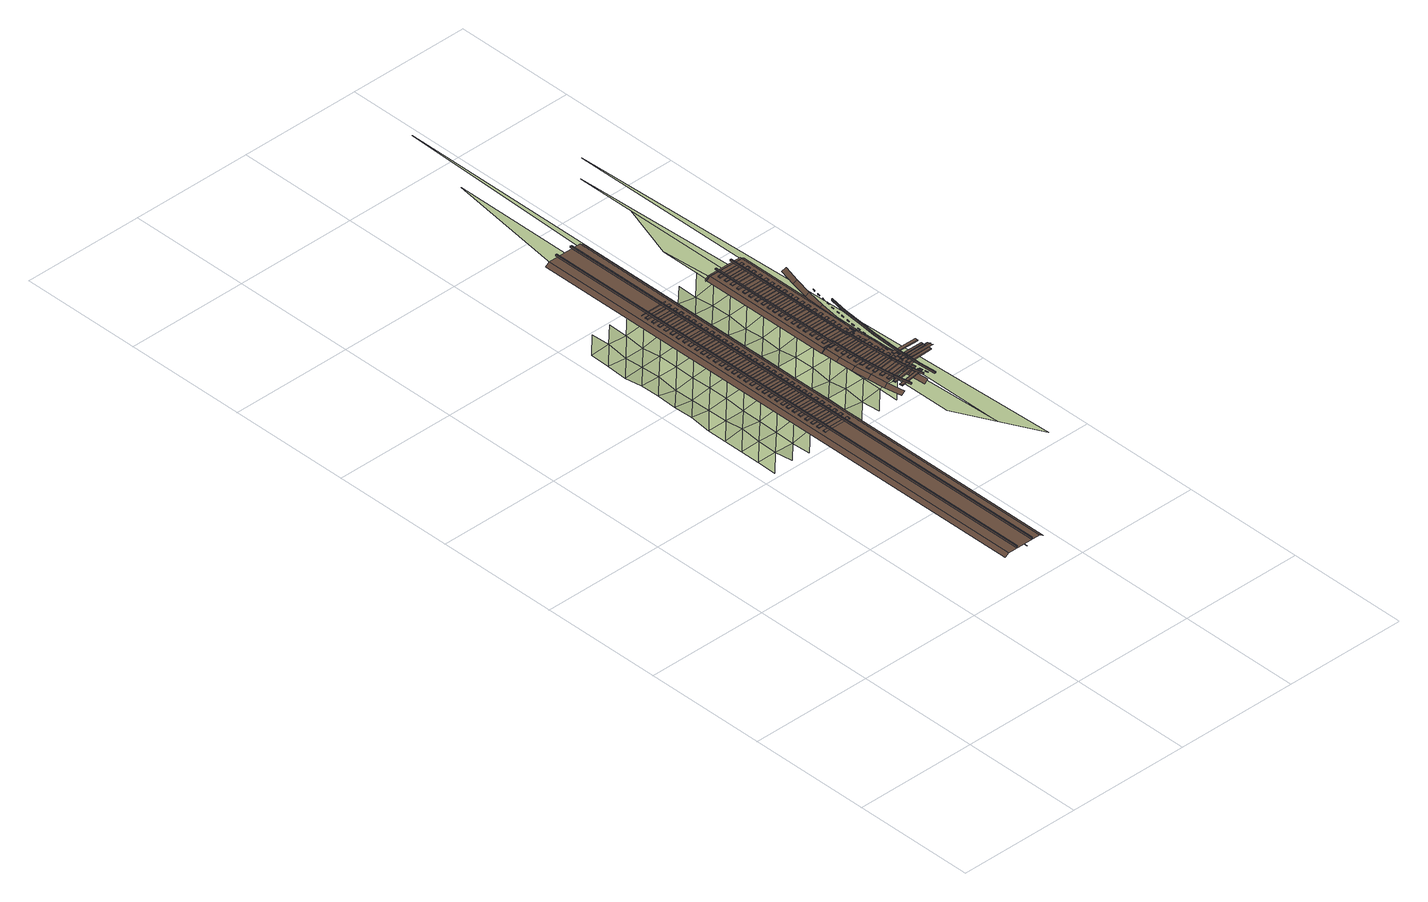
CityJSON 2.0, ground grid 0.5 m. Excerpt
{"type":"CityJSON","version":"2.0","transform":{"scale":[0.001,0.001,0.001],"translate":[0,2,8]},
"CityObjects":{
"terrain1":{"type":"TINRelief","geometry":[{"type":"CompositeSurface","lod":"3","boundaries":[[[0,1,2]],[[3,4,1]],[[3,1,0]],[[5,6,4]],[[5,4,3]],[[7,8,6]],[[9,0,10]],[[5,7,6]],[[11,12,8]],[[13,3,0]],[[11,8,7]],[[14,15,12]],[[13,0,9]],[[16,5,3]],[[14,12,11]],[[17,18,15]],[[16,3,13]],[[19,7,5]],[[20,9,21]],[[17,15,14]],[[22,23,18]],[[16,19,5]],[[24,11,7]],[[25,13,9]],[[22,18,17]],[[26,27,23]],[[24,7,19]],[[28,14,11]],[[25,9,20]],[[29,16,13]],[[22,26,23]],[[20,30,25]],[[31,32,27]],[[28,11,24]],[[33,17,14]],[[29,13,25]],[[25,30,29]],[[34,19,16]],[[31,27,26]],[[35,36,32]],[[33,14,28]],[[29,30,34]],[[37,22,17]],[[34,16,29]],[[38,24,19]],[[35,32,31]],[[37,17,33]],[[39,26,22]],[[34,38,19]],[[40,28,24]],[[41,36,35]],[[39,22,37]],[[42,31,26]],[[40,24,38]],[[43,34,30]],[[44,33,28]],[[39,42,26]],[[34,40,38]],[[45,35,31]],[[44,28,40]],[[46,37,33]],[[40,34,44]],[[45,31,42]],[[43,47,48]],[[46,33,44]],[[44,34,46]],[[49,39,37]],[[50,35,45]],[[46,34,49]],[[49,37,46]],[[51,52,53]],[[43,42,39]],[[49,34,43]],[[43,39,49]],[[54,45,42]],[[55,53,56]],[[57,47,58]],[[58,59,51]],[[43,54,42]],[[60,51,53]],[[61,51,62]],[[63,45,54]],[[60,53,55]],[[64,51,61]],[[65,62,51]],[[43,63,54]],[[60,65,51]],[[64,58,51]],[[66,61,62]],[[48,47,67]],[[68,55,69]],[[66,62,65]],[[70,64,61]],[[58,64,71]],[[72,60,55]],[[70,61,66]],[[73,71,64]],[[72,55,68]],[[74,65,60]],[[73,64,70]],[[75,58,71]],[[74,60,72]],[[76,66,65]],[[77,68,78]],[[79,47,57]],[[75,71,73]],[[80,81,58]],[[74,76,65]],[[77,72,68]],[[82,70,66]],[[81,57,58]],[[75,80,58]],[[83,84,81]],[[72,77,74]],[[82,66,76]],[[57,81,84]],[[85,84,86]],[[87,73,70]],[[83,81,80]],[[74,82,76]],[[88,86,84]],[[87,70,82]],[[57,84,85]],[[89,75,73]],[[82,74,87]],[[88,84,83]],[[90,85,86]],[[89,73,87]],[[87,74,89]],[[91,80,75]],[[90,86,88]],[[89,74,91]],[[91,75,89]],[[92,83,80]],[[93,85,90]],[[74,77,94]],[[91,92,80]],[[95,88,83]],[[95,83,92]],[[94,91,74]],[[96,90,88]],[[77,97,98]],[[91,95,92]],[[97,99,100]],[[96,88,95]],[[95,91,96]],[[101,90,96]],[[96,91,101]],[[101,91,102]],[[99,103,104]],[[94,77,105]]]}]},
"railway1":{"type":"Railway","attributes":{"function":"1855"},"geometry":[{"type":"MultiSurface","lod":"3","boundaries":[[[106,107,108,109]],[[110,111,112,113]],[[114,115,116,117]],[[118,119,120,121]],[[122,123,124,125]],[[126,127,128,129]],[[130,131,132,133]],[[134,135,136,137]],[[108,138,139,109]],[[140,106,109,139]],[[141,142,143,144]],[[111,145,146,112]],[[112,146,147,113]],[[148,110,113,147]],[[149,150,151,152]],[[115,153,154,116]],[[116,154,155,117]],[[156,114,117,155]],[[157,158,159,160]],[[161,162,163,164]],[[119,165,166,120]],[[167,164,163,168]],[[120,166,169,121]],[[170,118,121,169]],[[168,171,172,167]],[[173,174,175,176]],[[127,177,178,128]],[[128,178,179,129]],[[180,126,129,179]],[[181,182,183,184]],[[131,185,186,132]],[[132,186,187,133]],[[188,130,133,187]],[[189,190,191,192]],[[135,193,194,136]],[[136,194,195,137]],[[196,140,139,138]],[[197,134,137,195]],[[142,198,199,143]],[[200,201,202,203]],[[124,123,204,205]],[[143,199,206,144]],[[207,141,144,206]],[[145,148,147,146]],[[150,208,209,151]],[[210,211,212,213]],[[151,209,214,152]],[[215,149,152,214]],[[153,156,155,154]],[[158,216,217,159]],[[218,219,220,221]],[[159,217,222,160]],[[223,157,160,222]],[[165,170,169,166]],[[174,224,225,175]],[[226,227,228,229]],[[175,225,230,176]],[[231,173,176,230]],[[177,180,179,178]],[[232,233,234,235]],[[182,236,237,183]],[[238,235,234,239]],[[240,241,242,243]],[[183,237,244,184]],[[239,245,246,238]],[[247,181,184,244]],[[185,188,187,186]],[[190,248,249,191]],[[250,251,252,253]],[[191,249,254,192]],[[255,189,192,254]],[[193,197,195,194]],[[201,256,257,202]],[[258,259,260,261]],[[202,257,262,203]],[[198,207,206,199]],[[263,200,203,262]],[[211,264,265,212]],[[266,267,268,269]],[[212,265,270,213]],[[208,215,214,209]],[[271,210,213,270]],[[219,272,273,220]],[[274,275,276,277]],[[220,273,278,221]],[[216,223,222,217]],[[279,218,221,278]],[[227,280,281,228]],[[282,205,204,283]],[[284,285,286,287]],[[228,281,288,229]],[[224,231,230,225]],[[289,226,229,288]],[[241,290,291,242]],[[292,293,294,295]],[[242,291,296,243]],[[236,247,244,237]],[[297,240,243,296]],[[251,298,299,252]],[[300,301,302,303]],[[252,299,304,253]],[[248,255,254,249]],[[305,250,253,304]],[[259,306,307,260]],[[308,309,310,311]],[[260,307,312,261]],[[256,263,262,257]],[[313,258,261,312]],[[267,314,315,268]],[[316,317,318,319]],[[268,315,320,269]],[[264,271,270,265]],[[321,266,269,320]],[[275,322,323,276]],[[324,325,326,327]],[[276,323,328,277]],[[272,279,278,273]],[[329,274,277,328]],[[285,330,331,286]],[[332,333,334,335]],[[286,331,336,287]],[[280,289,288,281]],[[337,284,287,336]],[[293,338,339,294]],[[340,341,342,343]],[[294,339,344,295]],[[290,297,296,291]],[[345,292,295,344]],[[301,346,347,302]],[[302,347,348,303]],[[298,305,304,299]],[[349,300,303,348]],[[309,350,351,310]],[[310,351,352,311]],[[306,313,312,307]],[[353,308,311,352]],[[317,354,355,318]],[[318,355,356,319]],[[314,321,320,315]],[[357,316,319,356]],[[325,358,359,326]],[[326,359,360,327]],[[322,329,328,323]],[[361,324,327,360]],[[333,362,363,334]],[[334,363,364,335]],[[330,337,336,331]],[[365,332,335,364]],[[341,366,367,342]],[[342,367,368,343]],[[338,345,344,339]],[[369,340,343,368]],[[370,371,372,373]],[[346,349,348,347]],[[350,353,352,351]],[[374,375,376,377]],[[354,357,356,355]],[[358,361,360,359]],[[377,376,378,379]],[[362,365,364,363]],[[379,378,380,381]],[[382,383,384,385]],[[366,369,368,367]],[[386,387,388,389]],[[390,391,392,393]],[[394,395,396,397]],[[381,380,398,399]],[[400,401,402,403]],[[404,405,406,407]],[[405,408,409,406]],[[408,410,411,409]],[[412,413,414,415]],[[407,406,416,417]],[[418,419,420,421]],[[406,409,422,416]],[[399,398,423,424]],[[409,411,425,422]],[[426,427,428,429]],[[417,416,430,431]],[[432,433,434,435]],[[424,423,436,437]],[[416,422,438,430]],[[422,425,439,438]],[[440,441,442,443]],[[383,444,445,384]],[[446,385,384,445]],[[447,382,385,446]],[[387,448,449,388]],[[431,430,450,451]],[[452,389,388,449]],[[453,454,455,456]],[[457,386,389,452]],[[430,438,458,450]],[[391,459,460,392]],[[438,439,461,458]],[[462,393,392,460]],[[463,390,393,462]],[[464,465,466,467]],[[376,468,469,378]],[[395,470,471,396]],[[472,397,396,471]],[[473,474,475,476]],[[477,394,397,472]],[[401,478,479,402]],[[480,481,482,483]],[[484,403,402,479]],[[485,486,487,488]],[[489,400,403,484]],[[413,490,491,414]],[[451,450,492,493]],[[494,415,414,491]],[[450,458,495,492]],[[378,469,496,380]],[[497,412,415,494]],[[458,461,498,495]],[[499,500,501,502]],[[419,503,504,420]],[[505,421,420,504]],[[506,418,421,505]],[[493,492,507,508]],[[509,510,511,512]],[[427,513,514,428]],[[492,495,515,507]],[[516,517,518,519]],[[510,520,521,511]],[[522,429,428,514]],[[523,426,429,522]],[[495,498,524,515]],[[488,487,525,526]],[[520,527,528,521]],[[380,496,529,398]],[[433,530,531,434]],[[532,435,434,531]],[[512,511,533,534]],[[535,536,537,538]],[[539,432,435,532]],[[511,521,540,533]],[[521,528,541,540]],[[441,542,543,442]],[[544,545,546,547]],[[548,443,442,543]],[[549,440,443,548]],[[550,551,552,553]],[[554,555,556,557]],[[444,447,446,445]],[[454,558,559,455]],[[560,561,562,563]],[[534,533,564,565]],[[566,456,455,559]],[[398,529,567,423]],[[533,540,568,564]],[[569,453,456,566]],[[448,457,452,449]],[[526,570,571,572]],[[540,541,573,568]],[[465,574,575,466]],[[576,577,578,579]],[[459,463,462,460]],[[580,581,582,583]],[[584,574,465,464]],[[466,575,585,467]],[[586,587,588,589]],[[474,590,591,475]],[[581,592,593,582]],[[584,464,467,585]],[[594,595,596,597]],[[598,476,475,591]],[[592,599,600,593]],[[470,477,472,471]],[[601,589,586,602]],[[603,473,476,598]],[[423,567,604,436]],[[604,605,437,436]],[[481,606,607,482]],[[608,609,610,611]],[[482,607,612,483]],[[565,564,613,614]],[[478,489,484,479]],[[615,480,483,612]],[[564,568,616,613]],[[617,618,619,620]],[[568,573,621,616]],[[622,623,624,625]],[[490,497,494,491]],[[500,626,627,501]],[[628,629,630,631]],[[501,627,632,502]],[[583,582,633,634]],[[635,636,637,468]],[[638,499,502,632]],[[582,593,639,633]],[[503,506,505,504]],[[593,600,640,639]],[[641,642,643,644]],[[572,571,645,646]],[[517,647,648,518]],[[649,650,651,652]],[[518,648,653,519]],[[513,523,522,514]],[[654,516,519,653]],[[613,616,655,656]],[[656,657,658,614,613]],[[468,637,659,469]],[[634,633,660,661]],[[633,639,662,660]],[[663,664,665,666]],[[667,668,669,670]],[[621,671,672,655,616]],[[536,673,674,537]],[[530,539,532,531]],[[639,640,675,662]],[[537,674,676,538]],[[677,535,538,676]],[[678,679,680,681]],[[656,655,672,657]],[[679,682,683,680]],[[684,685,686,687]],[[542,549,548,543]],[[688,689,690,691]],[[469,659,692,496]],[[682,693,694,683]],[[555,695,696,556]],[[556,696,697,557]],[[698,554,557,697]],[[558,569,566,559]],[[699,700,701,702]],[[703,702,701,704]],[[705,706,707,708]],[[577,709,710,578]],[[711,712,713,714]],[[704,715,716,703]],[[646,645,717,718]],[[578,710,719,579]],[[595,720,721,596]],[[574,584,585,575]],[[722,576,579,719]],[[723,597,596,721]],[[590,603,598,591]],[[496,692,724,529]],[[725,594,597,723]],[[726,727,728,729]],[[609,730,731,610]],[[732,733,734,735]],[[610,731,736,611]],[[737,738,570,526]],[[618,739,740,619]],[[606,615,612,607]],[[741,608,611,736]],[[742,743,525]],[[743,744,526,525]],[[745,620,619,740]],[[623,746,747,624]],[[681,680,748,749]],[[750,617,620,745]],[[751,625,624,747]],[[694,681,749,752]],[[680,683,753,748]],[[754,755,756,757]],[[629,758,759,630]],[[760,622,625,751]],[[683,694,752,753]],[[630,759,761,631]],[[626,638,632,627]],[[762,628,631,761]],[[763,764,765,766]],[[642,767,768,643]],[[529,724,769,567]],[[770,644,643,768]],[[771,772,773,774]],[[650,775,776,651]],[[651,776,777,652]],[[647,654,653,648]],[[778,649,652,777]],[[567,769,605,604]],[[779,602,586,587]],[[780,781,782,783]],[[718,717,784,785]],[[668,786,787,669]],[[788,789,790,791]],[[669,787,792,670]],[[793,667,670,792]],[[673,677,676,674]],[[685,794,795,686]],[[796,797,798,799]],[[749,748,800,801]],[[802,803,804,805]],[[686,795,806,687]],[[752,749,801,807]],[[748,753,808,800]],[[809,684,687,806]],[[695,698,697,696]],[[753,752,807,808]],[[706,810,811,707]],[[812,813,814,815]],[[707,811,816,708]],[[817,818,819,820]],[[821,705,708,816]],[[709,722,719,710]],[[727,822,823,728]],[[728,823,824,729]],[[825,726,729,824]],[[826,827,828,829]],[[730,741,736,731]],[[830,829,828,831]],[[785,784,832,833]],[[834,835,836,837]],[[831,838,839,830]],[[755,840,841,756]],[[756,841,842,757]],[[843,754,757,842]],[[758,762,761,759]],[[801,800,844,845]],[[800,808,846,844]],[[807,801,845,847]],[[772,848,849,773]],[[808,807,847,846]],[[773,849,850,774]],[[851,852,853,854]],[[855,771,774,850]],[[775,778,777,776]],[[789,856,857,790]],[[790,857,858,791]],[[786,793,792,787]],[[859,788,791,858]],[[860,861,862,863]],[[797,864,865,798]],[[798,865,866,799]],[[794,809,806,795]],[[867,796,799,866]],[[813,868,869,814]],[[833,832,870,871]],[[814,869,872,815]],[[873,874,875,876]],[[810,821,816,811]],[[877,812,815,872]],[[845,844,878,879]],[[847,845,879,880]],[[844,846,881,878]],[[882,883,884,885]],[[846,847,880,881]],[[588,886,779,587]],[[822,825,824,823]],[[887,888,889,890]],[[840,843,842,841]],[[891,892,893,894]],[[848,855,850,849]],[[856,859,858,857]],[[871,870,895,896]],[[897,898,899,900]],[[864,867,866,865]],[[868,877,872,869]],[[896,895,901,902]]]}]}
},
"vertices":[
[639,1600,627],[560,1600,627],[560,1520,625],[639,1680,630],[560,1680,628],[639,1759,638],[560,1759,628],[639,1839,628],[560,1839,627],[719,1600,624],[639,1520,638],[639,1920,628],[560,1920,640],[719,1680,625],[639,2000,625],[560,2000,638],[719,1759,628],[639,2080,624],[560,2080,641],[719,1839,628],[800,1600,640],[719,1520,627],[639,2160,635],[560,2160,640],[719,1920,635],[800,1680,640],[639,2240,632],[560,2240,627],[719,2000,635],[800,1759,640],[800,1440,640],[639,2320,625],[560,2320,632],[719,2080,632],[800,1839,640],[639,2400,640],[560,2400,635],[719,2160,635],[800,1920,640],[719,2240,635],[800,2000,640],[639,2480,635],[719,2320,625],[800,2320,640],[800,2080,640],[719,2400,632],[800,2160,640],[879,640,640],[800,2800,640],[800,2240,640],[719,2480,634],[959,1680,640],[959,1440,640],[959,1600,640],[800,2400,640],[1040,1600,628],[959,1520,640],[959,2559,640],[959,2080,640],[959,1279,640],[1040,1680,637],[959,1839,640],[959,1759,640],[800,2480,640],[959,1920,640],[1040,1759,625],[1040,1839,638],[879,3360,640],[1120,1600,640],[1040,1520,635],[1040,1920,638],[959,2000,640],[1120,1680,640],[1040,2000,624],[1120,1759,640],[1040,2080,630],[1120,1839,640],[1199,1600,640],[1120,1520,637],[959,3680,640],[1040,2160,625],[959,2160,640],[1120,1920,640],[1040,2240,634],[959,2240,640],[959,2400,640],[959,2320,640],[1120,2000,640],[1040,2320,632],[1120,2080,640],[1040,2400,625],[1120,2160,640],[1120,2240,640],[1040,2480,625],[1120,2639,640],[1120,2320,640],[1120,2400,640],[1199,1359,640],[1199,2960,640],[1280,1200,640],[1199,3120,640],[1120,2480,640],[1120,2559,640],[1360,1040,640],[1280,3200,640],[1199,2880,640],
[815,1553,651],[815,1541,651],[815,1541,654],[815,1553,654],[815,1584,651],[815,1572,651],[815,1572,654],[815,1584,654],[815,1613,651],[815,1601,651],[815,1601,654],[815,1613,654],[815,1642,651],[815,1630,651],[815,1630,654],[815,1642,654],[781,644,640],[798,644,651],[798,2852,651],[781,2852,640],[815,1673,651],[815,1661,651],[815,1661,654],[815,1673,654],[815,1702,651],[815,1690,651],[815,1690,654],[815,1702,654],[815,1732,651],[815,1720,651],[815,1720,654],[815,1732,654],[924,1541,654],[924,1553,654],[924,1553,651],[815,1758,651],[815,1746,651],[815,1746,654],[815,1758,654],[924,1572,651],[924,1572,654],[924,1584,654],[924,1584,651],[815,1787,651],[815,1775,651],[815,1775,654],[815,1787,654],[924,1601,651],[924,1601,654],[924,1613,654],[924,1613,651],[815,1817,651],[815,1805,651],[815,1805,654],[815,1817,654],[833,2858,654],[833,644,654],[833,644,660],[833,2858,660],[924,1630,651],[924,1630,654],[837,2858,660],[837,644,660],[924,1642,654],[924,1642,651],[837,644,654],[837,2858,654],[815,1846,651],[815,1834,651],[815,1834,654],[815,1846,654],[924,1661,651],[924,1661,654],[924,1673,654],[924,1673,651],[815,1875,651],[815,1863,651],[815,1863,654],[815,1875,654],[924,1690,651],[924,1690,654],[924,1702,654],[924,1702,651],[815,1906,651],[815,1894,651],[815,1894,654],[815,1906,654],[924,1720,651],[924,1720,654],[924,1732,654],[924,1541,651],[924,1732,651],[924,1746,651],[924,1746,654],[815,1935,651],[815,1923,651],[815,1923,654],[815,1935,654],[941,644,651],[941,2852,651],[924,1758,654],[924,1758,651],[924,1775,651],[924,1775,654],[815,1964,651],[815,1952,651],[815,1952,654],[815,1964,654],[924,1787,654],[924,1787,651],[924,1805,651],[924,1805,654],[815,1994,651],[815,1982,651],[815,1982,654],[815,1994,654],[924,1817,654],[924,1817,651],[924,1834,651],[924,1834,654],[815,2024,651],[815,2011,651],[815,2011,654],[815,2024,654],[924,1846,654],[924,1846,651],[901,2858,654],[901,644,654],[901,644,660],[901,2858,660],[924,1863,651],[924,1863,654],[906,2858,660],[906,644,660],[815,2054,651],[815,2041,651],[815,2041,654],[815,2054,654],[924,1875,654],[906,644,654],[906,2858,654],[924,1875,651],[924,1894,651],[924,1894,654],[815,2083,651],[815,2070,651],[815,2070,654],[815,2083,654],[924,1906,654],[924,1906,651],[924,1923,651],[924,1923,654],[815,2113,651],[815,2101,651],[815,2101,654],[815,2113,654],[924,1935,654],[924,1935,651],[924,1952,651],[924,1952,654],[815,2142,651],[815,2129,651],[815,2129,654],[815,2142,654],[924,1964,654],[924,1964,651],[924,1982,651],[924,1982,654],[815,2171,651],[815,2160,651],[815,2160,654],[815,2171,654],[924,1994,654],[924,1994,651],[924,2011,651],[924,2011,654],[957,2852,640],[957,644,640],[815,2202,651],[815,2190,651],[815,2190,654],[815,2202,654],[924,2024,654],[924,2024,651],[924,2041,651],[924,2041,654],[815,2230,651],[815,2219,651],[815,2219,654],[815,2230,654],[924,2054,654],[924,2054,651],[924,2070,651],[924,2070,654],[815,2261,651],[815,2248,651],[815,2248,654],[815,2261,654],[924,2083,654],[924,2083,651],[924,2101,651],[924,2101,654],[815,2290,651],[815,2277,651],[815,2277,654],[815,2290,654],[924,2113,654],[924,2113,651],[924,2129,651],[924,2129,654],[815,2320,651],[815,2307,651],[815,2307,654],[815,2320,654],[924,2142,654],[924,2142,651],[924,2160,651],[924,2160,654],[815,2349,651],[815,2338,651],[815,2338,654],[815,2349,654],[924,2171,654],[924,2171,651],[924,2190,651],[924,2190,654],[815,2378,651],[815,2367,651],[815,2367,654],[815,2378,654],[924,2202,654],[924,2202,651],[924,2219,651],[924,2219,654],[815,2408,651],[815,2397,651],[815,2397,654],[815,2408,654],[924,2230,654],[924,2230,651],[924,2248,651],[924,2248,654],[924,2261,654],[924,2261,651],[924,2277,651],[924,2277,654],[924,2290,654],[924,2290,651],[924,2307,651],[924,2307,654],[924,2320,654],[924,2320,651],[924,2338,651],[924,2338,654],[924,2349,654],[924,2349,651],[924,2367,651],[924,2367,654],[924,2378,654],[924,2378,651],[924,2397,651],[924,2397,654],[924,2408,654],[924,2408,651],[815,2426,651],[924,2426,651],[924,2426,654],[815,2426,654],[1147,1523,640],[1163,1525,651],[1151,1596,651],[1135,1593,640],[1143,1666,651],[1127,1664,640],[1137,1736,651],[1122,1734,640],[1175,1561,651],[1177,1549,651],[1177,1549,654],[1175,1561,654],[1171,1589,651],[1173,1579,651],[1173,1579,654],[1171,1589,654],[1167,1617,651],[1169,1605,651],[1169,1605,654],[1167,1617,654],[1163,1646,651],[1165,1634,651],[1165,1634,654],[1163,1646,654],[1133,1806,651],[1118,1806,640],[1161,1676,651],[1161,1664,651],[1161,1664,654],[1161,1676,654],[1199,1532,654],[1199,1532,660],[1187,1601,660],[1187,1601,654],[1203,1533,660],[1191,1601,660],[1203,1533,654],[1191,1601,654],[1157,1704,651],[1159,1692,651],[1159,1692,654],[1157,1704,654],[1179,1669,660],[1179,1669,654],[1155,1733,651],[1157,1721,651],[1157,1721,654],[1155,1733,654],[1183,1670,660],[1133,1876,651],[1116,1876,640],[1183,1670,654],[1153,1761,651],[1155,1749,651],[1155,1749,654],[1153,1761,654],[1173,1738,660],[1173,1738,654],[1153,1790,651],[1153,1778,651],[1153,1778,654],[1153,1790,654],[1133,1882,651],[1116,1883,640],[1177,1738,660],[1177,1738,654],[1151,1819,651],[1151,1807,651],[1151,1807,654],[1151,1819,654],[1284,1565,651],[1284,1565,654],[1282,1577,654],[1282,1577,651],[1280,1595,651],[1280,1595,654],[1169,1807,660],[1169,1807,654],[1278,1607,654],[1151,1847,651],[1151,1835,651],[1151,1835,654],[1151,1847,654],[1278,1607,651],[1173,1807,660],[1276,1619,651],[1276,1619,654],[1173,1807,654],[1274,1630,654],[1274,1630,651],[1147,1878,651],[1147,1866,651],[1147,1866,654],[1147,1878,654],[1294,1616,651],[1286,1681,651],[1272,1648,651],[1272,1648,654],[1270,1660,654],[1151,1876,651],[1151,1865,651],[1151,1865,654],[1151,1876,654],[1270,1660,651],[1268,1678,651],[1268,1678,654],[1147,1907,651],[1147,1895,651],[1147,1895,654],[1147,1907,654],[1268,1690,654],[1247,1517,640],[1262,1519,651],[1258,1589,651],[1243,1589,640],[1268,1690,651],[1266,1701,651],[1266,1701,654],[1169,1876,660],[1169,1876,654],[1266,1713,654],[1173,1876,660],[1280,1746,651],[1266,1713,651],[1173,1876,654],[1147,1936,651],[1147,1924,651],[1147,1924,654],[1147,1936,654],[1264,1730,651],[1264,1730,654],[1262,1742,654],[1262,1742,651],[1169,1882,660],[1169,1882,654],[1266,1544,654],[1266,1544,660],[1254,1609,660],[1254,1609,654],[1262,1754,651],[1262,1754,654],[1173,1882,660],[1147,1966,651],[1147,1954,651],[1147,1954,654],[1147,1966,654],[1270,1545,660],[1258,1611,660],[1262,1766,654],[1262,1766,651],[1173,1882,654],[1258,1658,651],[1241,1658,640],[1270,1545,654],[1258,1611,654],[1278,1811,651],[1260,1783,651],[1260,1783,654],[1260,1795,654],[1247,1677,660],[1247,1677,654],[1147,1996,651],[1147,1984,651],[1147,1984,654],[1147,1996,654],[1260,1795,651],[1250,1677,660],[1250,1677,654],[1260,1814,651],[1260,1814,654],[1276,1581,651],[1278,1569,651],[1278,1569,654],[1276,1581,654],[1258,1826,654],[1258,1826,651],[1288,1543,651],[1286,1555,651],[1286,1555,654],[1288,1543,654],[1147,2025,651],[1147,2014,651],[1147,2014,654],[1147,2025,654],[1258,1837,651],[1258,1837,654],[1276,1608,651],[1276,1596,651],[1276,1596,654],[1276,1608,654],[1241,1742,660],[1241,1742,654],[1258,1849,654],[1276,1876,651],[1245,1742,660],[1258,1849,651],[1258,1657,651],[1258,1738,651],[1243,1740,640],[1245,1742,654],[1256,1866,651],[1256,1866,654],[1147,2054,651],[1147,2043,651],[1147,2043,654],[1147,2054,654],[1298,1521,654],[1298,1521,660],[1294,1591,660],[1294,1591,654],[1256,1878,651],[1256,1878,654],[1129,1874,651],[1274,1874,651],[1290,1874,640],[1114,1874,640],[1258,1867,651],[1258,1867,654],[1302,1521,660],[1298,1591,660],[1276,1638,651],[1276,1625,651],[1276,1625,654],[1276,1638,654],[1258,1879,654],[1302,1521,654],[1298,1591,654],[1114,2432,640],[1129,2432,651],[1258,1879,651],[1276,1879,651],[1292,1879,640],[1256,1895,651],[1256,1895,654],[1147,2085,651],[1147,2073,651],[1147,2073,654],[1147,2085,654],[1256,1907,654],[1237,1810,660],[1237,1810,654],[1256,1907,651],[1241,1810,660],[1276,1666,651],[1276,1654,651],[1276,1654,654],[1276,1666,654],[1241,1810,654],[1276,1677,651],[1276,1665,651],[1276,1665,654],[1276,1677,654],[1256,1924,651],[1256,1924,654],[1147,2113,651],[1147,2102,651],[1147,2102,654],[1147,2113,654],[1256,1936,654],[1294,1660,660],[1294,1660,654],[1304,1551,651],[1320,1553,640],[1310,1617,640],[1256,1936,651],[1298,1660,660],[1298,1660,654],[1276,1706,651],[1276,1694,651],[1276,1694,654],[1276,1706,654],[1262,1819,651],[1247,1819,640],[1256,1954,651],[1256,1954,654],[1147,2144,651],[1147,2131,651],[1147,2131,654],[1147,2144,654],[1256,1966,654],[1256,1966,651],[1241,1876,660],[1237,1876,660],[1237,1882,660],[1237,1882,654],[1302,1682,640],[1294,1665,660],[1294,1665,654],[1298,1665,660],[1276,1737,651],[1276,1725,651],[1276,1725,654],[1276,1737,654],[1147,2170,651],[1147,2158,651],[1147,2158,654],[1147,2170,654],[1241,1882,654],[1241,1882,660],[1256,1984,651],[1256,1984,654],[1298,1665,654],[1256,1996,654],[1256,1996,651],[1292,1650,654],[1292,1650,660],[1294,1738,660],[1294,1738,654],[1296,1650,660],[1298,1738,660],[1147,2198,651],[1147,2187,651],[1147,2187,654],[1147,2198,654],[1278,1763,651],[1278,1751,651],[1278,1751,654],[1278,1763,654],[1296,1746,640],[1296,1650,654],[1298,1738,654],[1256,2014,651],[1256,2014,654],[1256,2025,654],[1256,2025,651],[1165,2437,654],[1165,1874,654],[1165,1874,660],[1165,2437,660],[1169,2437,660],[1169,1874,660],[1147,2229,651],[1147,2216,651],[1147,2216,654],[1147,2229,654],[1256,2043,651],[1256,2043,654],[1280,1794,651],[1278,1782,651],[1278,1782,654],[1280,1794,654],[1169,1874,654],[1169,2437,654],[1270,1898,651],[1254,1899,640],[1256,2054,654],[1383,1628,651],[1383,1628,654],[1256,2054,651],[1383,1640,654],[1294,1811,640],[1383,1640,651],[1147,2258,651],[1147,2246,651],[1147,2246,654],[1147,2258,654],[1256,2073,651],[1256,2073,654],[1280,1823,651],[1280,1811,651],[1280,1811,654],[1280,1823,654],[1256,2085,654],[1417,1654,640],[1401,1654,651],[1383,1657,651],[1383,1657,654],[1256,2085,651],[1401,1662,651],[1401,1665,651],[1417,1666,640],[1383,1669,654],[1383,1664,651],[1383,1664,654],[1298,1815,660],[1298,1815,654],[1383,1669,651],[1383,1676,654],[1302,1815,654],[1302,1815,660],[1147,2288,651],[1147,2275,651],[1147,2275,654],[1147,2288,654],[1256,2102,651],[1256,2102,654],[1383,1676,651],[1256,2113,654],[1256,2113,651],[1284,1851,651],[1282,1839,651],[1282,1839,654],[1284,1851,654],[1383,1693,651],[1383,1693,654],[1292,1876,640],[1383,1705,654],[1147,2317,651],[1147,2306,651],[1147,2306,654],[1147,2317,654],[1256,2131,651],[1256,2131,654],[1256,2144,654],[1256,2144,651],[1274,2432,651],[1286,1879,651],[1286,1867,651],[1286,1867,654],[1286,1879,654],[1280,1976,651],[1264,1979,640],[1256,2158,651],[1256,2158,654],[1147,2347,651],[1147,2335,651],[1147,2335,654],[1147,2347,654],[1256,2170,654],[1256,2170,651],[1256,2187,651],[1256,2187,654],[1147,2376,651],[1147,2365,651],[1147,2365,654],[1147,2376,654],[1306,1894,660],[1306,1894,654],[1288,1910,651],[1288,1898,651],[1288,1898,654],[1288,1910,654],[1256,2198,654],[1310,1892,654],[1310,1892,660],[1256,2198,651],[1256,2216,651],[1256,2216,654],[1147,2405,651],[1147,2394,651],[1147,2394,654],[1147,2405,654],[1256,2229,654],[1292,1936,651],[1290,1924,651],[1290,1924,654],[1292,1936,654],[1256,2229,651],[1256,2246,651],[1256,2246,654],[1256,2258,654],[1256,2258,651],[1233,2437,654],[1233,1874,654],[1233,1874,660],[1233,2437,660],[1237,2437,660],[1237,1874,660],[1292,2054,651],[1276,2057,640],[1296,1966,651],[1294,1954,651],[1294,1954,654],[1296,1966,654],[1237,1874,654],[1237,2437,654],[1256,2275,651],[1256,2275,654],[1256,2288,654],[1256,2288,651],[1314,1971,660],[1314,1971,654],[1318,1971,660],[1318,1971,654],[1256,2306,651],[1256,2306,654],[1256,2317,654],[1300,1992,651],[1298,1982,651],[1298,1982,654],[1300,1992,654],[1256,2317,651],[1256,2335,651],[1256,2335,654],[1256,2347,654],[1256,2347,651],[1304,2022,651],[1302,2011,651],[1302,2011,654],[1304,2022,654],[1256,2365,651],[1256,2365,654],[1256,2376,654],[1256,2376,651],[1256,2394,651],[1256,2394,654],[1306,2133,651],[1292,2136,640],[1256,2405,654],[1310,2051,651],[1308,2040,651],[1308,2040,654],[1310,2051,654],[1256,2405,651],[1328,2048,660],[1328,2048,654],[1330,2048,654],[1330,2048,660],[1286,2423,640],[1270,2423,651],[1127,2426,651],[1110,2426,640],[1290,2432,640],[1314,2078,651],[1312,2067,651],[1312,2067,654],[1314,2078,654],[1320,2107,651],[1318,2096,651],[1318,2096,654],[1320,2107,654],[1324,2210,651],[1310,2214,640],[1326,2136,651],[1324,2125,651],[1324,2125,654],[1326,2136,654],[1346,2285,651],[1330,2291,640]
]}
